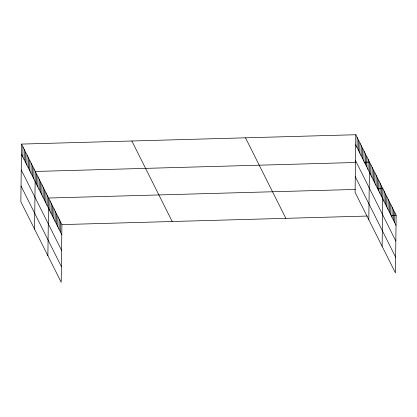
<?xml version="1.0" encoding="UTF-8"?>
<svg xmlns="http://www.w3.org/2000/svg" width="417" height="417" viewBox="0 0 417 417"><rect width="100%" height="100%" fill="white"/><g stroke="black" fill="none" stroke-linecap="round" stroke-linejoin="round"><path stroke-width="0.63" d="M21.554 144.079L20.85 201.755L61.2 282.267L61.904 224.596L21.554 144.079L355.8 134.733L396.15 215.245L395.446 272.921L355.096 192.404L355.8 134.733M22.805 156.912L22.925 146.815M24.176 159.648L24.301 149.557M25.546 162.385L25.672 152.294M26.917 165.122L27.042 155.03M28.288 167.858L28.413 157.767M29.664 170.595L29.784 160.503M31.035 173.336L31.155 163.245M32.406 176.073L32.531 165.982M33.777 178.81L33.902 168.718M34.569 229.131L35.273 171.455L355.732 162.489M36.482 184.205L36.602 174.113M37.811 186.863L37.937 176.766M39.146 189.516L39.266 179.425M40.475 192.174L40.6 182.083M41.809 194.833L41.929 184.741M43.139 197.491L43.264 187.395M44.468 200.144L44.593 190.053M45.802 202.803L45.927 192.711M47.131 205.461L47.257 195.37M47.882 255.699L48.586 198.023L355.258 189.448M49.795 210.773L49.92 200.681M51.129 213.431L51.249 203.34M52.459 216.089L52.584 205.998M53.793 218.743L53.913 208.651M55.122 221.401L55.247 211.31M56.451 224.059L56.576 213.968M57.786 226.718L57.911 216.621M59.115 229.371L59.24 219.279M60.449 232.029L60.569 221.938M357.051 147.561L357.176 137.469M358.422 150.297L358.547 140.206M359.793 153.034L359.918 142.942M361.164 155.77L361.289 145.679M362.54 158.512L362.66 148.416M363.911 161.249L364.031 151.157M365.282 163.985L365.407 153.894M366.652 166.722L366.778 156.63M368.023 169.458L368.148 159.367M368.816 219.78L369.519 162.104L364.505 162.244M370.729 174.853L370.854 164.762M372.058 177.512L372.183 167.42M373.392 180.17L373.512 170.079M374.721 182.823L374.847 172.732M376.056 185.482L376.176 175.39M377.385 188.14L377.51 178.049M378.719 190.798L378.839 180.702M380.049 193.452L380.174 183.36M381.378 196.11L381.503 186.018M382.128 246.348L382.837 188.677L377.823 188.818M384.041 201.427L384.166 191.33M385.376 204.08L385.496 193.988M386.705 206.738L386.83 196.647M388.039 209.397L388.159 199.305M389.369 212.05L389.494 201.958M390.703 214.708L390.823 204.617M392.032 217.366L392.157 207.275M393.361 220.025L393.486 209.933M394.696 222.678L394.821 212.587M61.904 224.596L367.32 216.053M391.136 215.386L396.15 215.245M355.68 144.824L396.025 225.336M355.487 160.524L395.837 241.042M355.289 176.704L395.639 257.216M245.498 137.818L285.848 218.331M131.855 140.993L172.205 221.51M21.434 154.17L61.779 234.688M21.241 169.875L61.586 250.388M21.043 186.055L61.388 266.567"/></g></svg>
